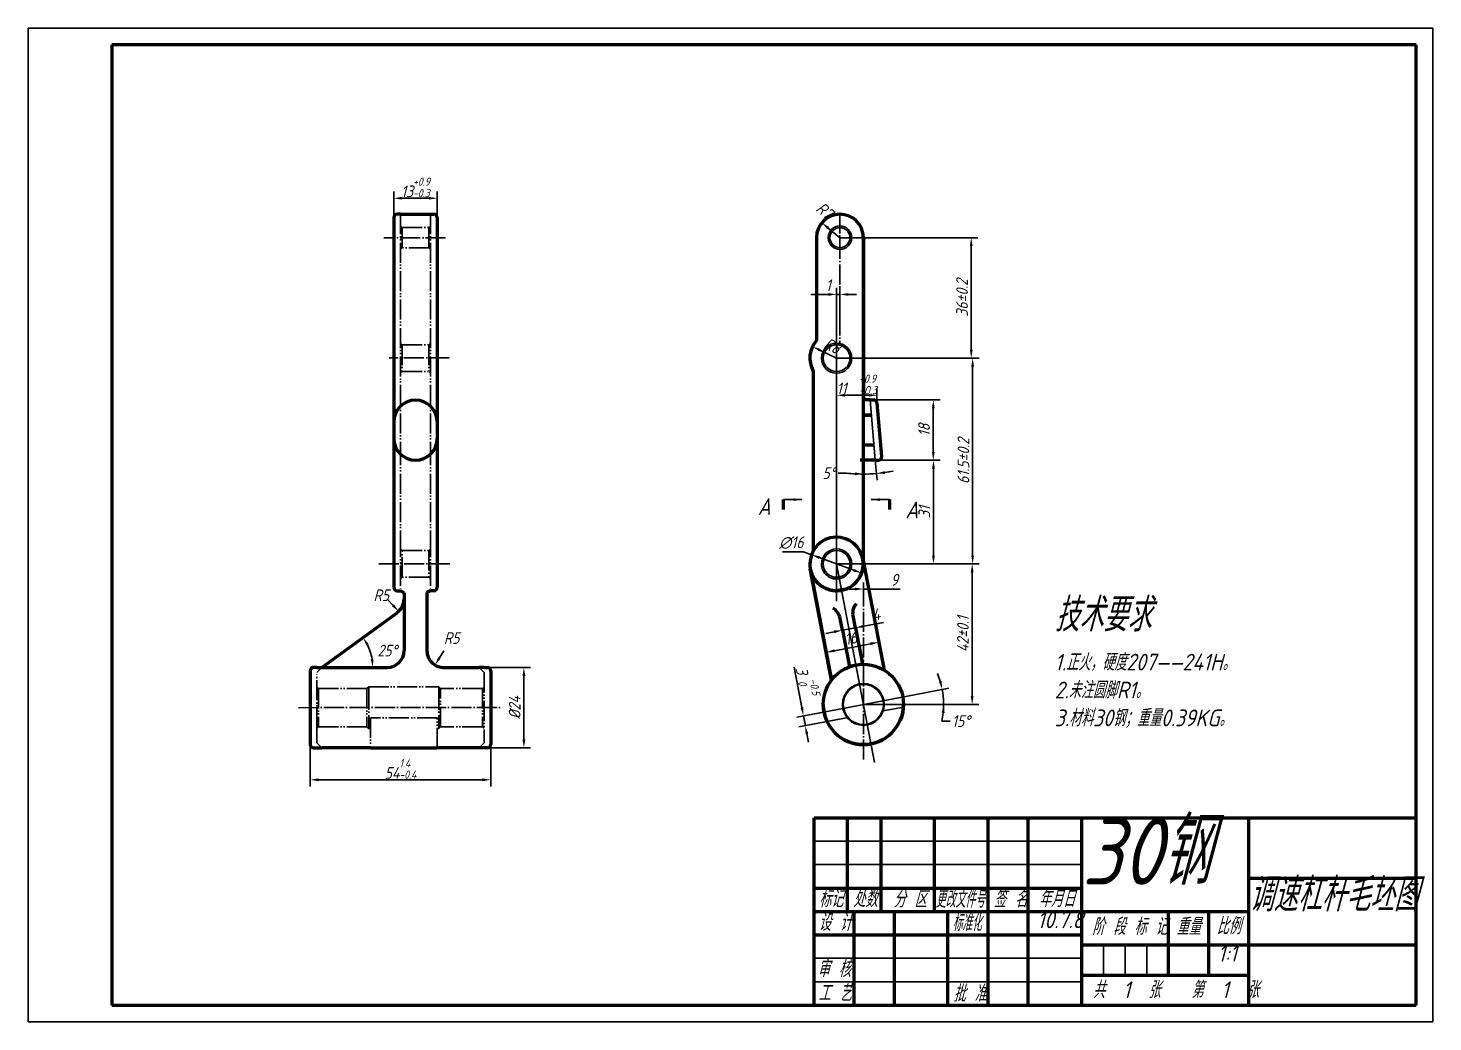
# Model space of a CAD drawing. Header units: millimetres. Extents: x 0 to 856, y 0 to 298.
# Drawn here: x 435.7 to 855.7, y 0.6 to 297.6 of the extents above; entities that cross this region are included whole.
import ezdxf
from ezdxf.enums import TextEntityAlignment as Align

# ---------------------------------------------------------------- set-up
doc = ezdxf.new("R2010")
doc.units = ezdxf.units.MM
doc.linetypes.add('双点画线-25', pattern=[8.5, 6, -0.75, 0.125, -0.75, 0.125, -0.75])
doc.linetypes.add('点画线-25', pattern=[7.625, 6, -0.75, 0.125, -0.75])
for name, color, linetype, lineweight in [('图框标题栏-文字', 4, 'Continuous', 25), ('图框标题栏-粗实线', 7, 'Continuous', 50), ('图框标题栏-细实线', 3, 'Continuous', 25), ('尺寸', 2, 'Continuous', 25), ('文字及注释', 4, 'Continuous', 25), ('粗实线', 7, 'Continuous', 50), ('细双点画线', 6, '双点画线-25', 25), ('细实线', 3, 'Continuous', 25), ('细点画线', 1, '点画线-25', 25)]:
    doc.layers.add(name, color=color, linetype=linetype, lineweight=lineweight)
doc.styles.add('工程字体', font='gbeitc.shx', dxfattribs={"bigfont": 'gbcbig.shx'})
doc.dimstyles.new('国标', dxfattribs={"dimtxt": 3.5, "dimasz": 2.5, "dimexe": 2, "dimexo": 0, "dimgap": 1, "dimtad": 1, "dimdec": 3, "dimdsep": 46, "dimtxsty": '工程字体', "dimcen": 2.5, "dimclrd": 256, "dimclre": 256, "dimclrt": 256, "dimazin": 2, "dimtm": 1e-09, "dimtfac": 0.7, "dimtdec": 3, "dimtmove": 0, "dimatfit": 2, "dimfxl": 2, "dimlwd": -1, "dimlwe": -1, "dimarcsym": 0})
doc.dimstyles.new('国标$2', dxfattribs={"dimtxt": 3.5, "dimasz": 2.5, "dimexe": 2, "dimexo": 0, "dimgap": 1, "dimtad": 0, "dimtih": 1, "dimtoh": 1, "dimdec": 3, "dimdsep": 46, "dimtxsty": '工程字体', "dimcen": 2.5, "dimclrd": 256, "dimclre": 256, "dimclrt": 256, "dimazin": 2, "dimtm": 1e-09, "dimtfac": 0.7, "dimtdec": 3, "dimtmove": 0, "dimatfit": 2, "dimfxl": 2, "dimlwd": -1, "dimlwe": -1, "dimarcsym": 0})
doc.dimstyles.new('国标$3', dxfattribs={"dimtxt": 3.5, "dimasz": 2.5, "dimexe": 2, "dimexo": 0, "dimgap": 1, "dimtad": 1, "dimtoh": 1, "dimdec": 3, "dimdsep": 46, "dimtxsty": '工程字体', "dimcen": 2.5, "dimclrd": 256, "dimclre": 256, "dimclrt": 256, "dimazin": 2, "dimtm": 1e-09, "dimtfac": 0.7, "dimtdec": 3, "dimtmove": 0, "dimatfit": 2, "dimfxl": 2, "dimlwd": -1, "dimlwe": -1, "dimarcsym": 0})
doc.dimstyles.new('国标$4', dxfattribs={"dimtxt": 3.5, "dimasz": 2.5, "dimexe": 2, "dimexo": 0, "dimgap": 1, "dimtad": 1, "dimtoh": 1, "dimdec": 3, "dimdsep": 46, "dimtxsty": '工程字体', "dimcen": 2.5, "dimclrd": 256, "dimclre": 256, "dimclrt": 256, "dimazin": 2, "dimtm": 1e-09, "dimtfac": 0.7, "dimtdec": 3, "dimtmove": 0, "dimatfit": 2, "dimfxl": 2, "dimlwd": -1, "dimlwe": -1, "dimarcsym": 0})

# ---------------------------------------------------------------- blocks, each defined once
blk = doc.blocks.new('*D52')
at = {"layer": 'Defpoints', "color": 0}
for p in [(557.98, 246.73), (544.98, 240.94), (557.98, 240.94)]:
    blk.add_point(p, dxfattribs=at)
at = {"layer": '尺寸'}
for p, q in [((544.98, 240.94), (544.98, 248.73)), ((557.98, 240.94), (557.98, 248.73)), ((547.48, 246.73), (555.48, 246.73))]:
    blk.add_line(p, q, dxfattribs=at)
for points in [[(547.48, 247.15), (547.48, 246.32), (544.98, 246.73)], [(555.48, 247.15), (555.48, 246.32), (557.98, 246.73)]]:
    blk.add_solid(points, dxfattribs=at)
at = {"layer": '尺寸', "insert": (551.48, 249.98), "char_height": 3.5, "attachment_point": 5, "style": '工程字体'}
blk.add_mtext('13{\\H0.7x;\\S+0.9^ -0.3;}', dxfattribs=at)
blk = doc.blocks.new('*D53')
at = {"layer": 'Defpoints', "color": 0}
for p in [(677.37, 198.93), (718.04, 198.93), (677.37, 137.44)]:
    blk.add_point(p, dxfattribs=at)
at = {"layer": '尺寸'}
for p, q in [((677.37, 198.93), (720.04, 198.93)), ((718.04, 139.94), (718.04, 196.43)), ((677.37, 137.44), (720.04, 137.44))]:
    blk.add_line(p, q, dxfattribs=at)
for points in [[(717.63, 196.43), (718.46, 196.43), (718.04, 198.93)], [(717.63, 139.94), (718.46, 139.94), (718.04, 137.44)]]:
    blk.add_solid(points, dxfattribs=at)
at = {"layer": '尺寸', "insert": (715.29, 168.19), "char_height": 3.5, "attachment_point": 5, "rotation": 90, "style": '工程字体'}
blk.add_mtext('61.5%%P0.2', dxfattribs=at)
blk = doc.blocks.new('*D54')
at = {"layer": 'Defpoints', "color": 0}
for p in [(677.37, 137.44), (717.9, 137.44), (685.37, 95.44)]:
    blk.add_point(p, dxfattribs=at)
at = {"layer": '尺寸'}
for p, q in [((677.37, 137.44), (719.9, 137.44)), ((717.9, 97.94), (717.9, 134.94)), ((685.37, 95.44), (719.9, 95.44))]:
    blk.add_line(p, q, dxfattribs=at)
for points in [[(717.48, 134.94), (718.31, 134.94), (717.9, 137.44)], [(717.48, 97.94), (718.31, 97.94), (717.9, 95.44)]]:
    blk.add_solid(points, dxfattribs=at)
at = {"layer": '尺寸', "insert": (715.15, 116.44), "char_height": 3.5, "attachment_point": 5, "rotation": 90, "style": '工程字体'}
blk.add_mtext('42%%P0.1', dxfattribs=at)
blk = doc.blocks.new('*D55')
at = {"layer": 'Defpoints', "color": 0}
for p in [(679.11, 117.62), (683.04, 118.37), (683.04, 118.37)]:
    blk.add_point(p, dxfattribs=at)
at = {"layer": '尺寸'}
for p, q in [((679.11, 117.62), (678.74, 119.59)), ((679.11, 117.62), (683.04, 118.37)), ((683.04, 118.37), (682.67, 120.34)), ((685.5, 118.84), (691.35, 119.95)), ((676.65, 117.15), (674.2, 116.69))]:
    blk.add_line(p, q, dxfattribs=at)
for points in [[(676.58, 117.56), (676.73, 116.75), (679.11, 117.62)], [(685.42, 119.25), (685.57, 118.43), (683.04, 118.37)]]:
    blk.add_solid(points, dxfattribs=at)
at = {"layer": '尺寸', "insert": (689.14, 122.33), "char_height": 3.5, "attachment_point": 5, "rotation": 10.7833, "style": '工程字体'}
blk.add_mtext('4', dxfattribs=at)
blk = doc.blocks.new('*D56')
at = {"layer": 'Defpoints', "color": 0}
for p in [(670.16, 202.39), (677.37, 198.93)]:
    blk.add_point(p, dxfattribs=at)
at = {"layer": '尺寸'}
blk.add_line((677.37, 198.93), (672.41, 201.31), dxfattribs=at)
blk.add_solid([(672.59, 201.68), (672.23, 200.93), (670.16, 202.39)], dxfattribs=at)
at = {"layer": '尺寸', "insert": (676.08, 202.6), "char_height": 3.5, "attachment_point": 5, "rotation": 334.3964, "style": '工程字体'}
blk.add_mtext('R8', dxfattribs=at)
blk = doc.blocks.new('*D57')
at = {"layer": 'Defpoints', "color": 0}
for p in [(685.37, 186.44), (687.37, 186.44), (685.37, 172.94), (688.95, 168.44), (687.99, 164.38)]:
    blk.add_point(p, dxfattribs=at)
at = {"layer": '尺寸'}
for p, q in [((685.37, 172.94), (685.37, 162.3)), ((688.95, 168.44), (689.47, 162.48)), ((680.38, 164.58), (677.88, 164.58))]:
    blk.add_line(p, q, dxfattribs=at)
for start, end in [(263.631, 270), (263.6335, 266.8167), (270, 275), (278.1833, 281.3665)]:
    blk.add_arc((685.37, 209.3), 45, start, end, dxfattribs=at)
for points in [[(682.88, 164.79), (682.86, 163.95), (685.37, 164.3)], [(691.83, 164.34), (691.73, 165.17), (689.29, 164.47)]]:
    blk.add_solid(points, dxfattribs=at)
at = {"layer": '尺寸', "insert": (675.09, 164.58), "char_height": 3.5, "attachment_point": 5, "style": '工程字体'}
blk.add_mtext('5°', dxfattribs=at)
blk = doc.blocks.new('*D58')
at = {"layer": 'Defpoints', "color": 0}
for p in [(669.86, 140.19), (684.88, 134.69)]:
    blk.add_point(p, dxfattribs=at)
at = {"layer": '尺寸'}
for p, q in [((667.51, 141.05), (661.19, 141.05)), ((669.86, 140.19), (667.51, 141.05)), ((682.54, 135.55), (672.21, 139.34))]:
    blk.add_line(p, q, dxfattribs=at)
for points in [[(672.35, 139.73), (672.06, 138.94), (669.86, 140.19)], [(682.68, 135.94), (682.39, 135.16), (684.88, 134.69)]]:
    blk.add_solid(points, dxfattribs=at)
at = {"layer": '尺寸', "insert": (663.85, 143.8), "char_height": 3.5, "attachment_point": 5, "style": '工程字体'}
blk.add_mtext('∅16', dxfattribs=at)
blk = doc.blocks.new('*D59')
at = {"layer": 'Defpoints', "color": 0}
for p in [(677.37, 126.31), (685.37, 129.94), (685.37, 126.31)]:
    blk.add_point(p, dxfattribs=at)
at = {"layer": '尺寸'}
for p, q in [((677.37, 126.31), (677.37, 131.94)), ((685.37, 126.31), (685.37, 131.94)), ((679.87, 129.94), (682.87, 129.94)), ((685.37, 129.94), (696.37, 129.94))]:
    blk.add_line(p, q, dxfattribs=at)
for points in [[(679.87, 130.36), (679.87, 129.52), (677.37, 129.94)], [(682.87, 130.36), (682.87, 129.52), (685.37, 129.94)]]:
    blk.add_solid(points, dxfattribs=at)
at = {"layer": '尺寸', "insert": (694.65, 132.69), "char_height": 3.5, "attachment_point": 5, "style": '工程字体'}
blk.add_mtext('9', dxfattribs=at)
blk = doc.blocks.new('*D60')
at = {"layer": 'Defpoints', "color": 0}
for p in [(701.16, 98.45), (709.18, 98.45), (670.83, 92.67), (685.37, 95.44), (704.93, 95.44)]:
    blk.add_point(p, dxfattribs=at)
at = {"layer": '尺寸'}
for p, q in [((701.16, 98.45), (710.91, 100.31)), ((704.93, 95.44), (711.37, 95.44)), ((708.85, 90.47), (711.35, 90.47))]:
    blk.add_line(p, q, dxfattribs=at)
for start, end in [(16.7544, 22.7255), (0, 10.7833), (348.0415, 0), (348.0578, 354.0289)]:
    blk.add_arc((685.37, 95.44), 24, start, end, dxfattribs=at)
for points in [[(708.76, 102.46), (707.95, 102.26), (708.95, 99.93)], [(708.82, 92.97), (709.66, 92.93), (709.37, 95.44)]]:
    blk.add_solid(points, dxfattribs=at)
at = {"layer": '尺寸', "insert": (714.54, 90.47), "char_height": 3.5, "attachment_point": 5, "style": '工程字体'}
blk.add_mtext('15%%D', dxfattribs=at)
blk = doc.blocks.new('*D61')
at = {"layer": 'Defpoints', "color": 0}
for p in [(677.11, 93.87), (667.47, 92.03), (677.67, 90.92)]:
    blk.add_point(p, dxfattribs=at)
at = {"layer": '尺寸'}
for p, q in [((667, 94.49), (664.7, 106.55)), ((677.11, 93.87), (665.5, 91.66)), ((677.67, 90.92), (666.07, 88.71)), ((668.03, 89.09), (667.47, 92.03)), ((668.5, 86.63), (668.97, 84.18))]:
    blk.add_line(p, q, dxfattribs=at)
for points in [[(667.41, 94.57), (666.59, 94.41), (667.47, 92.03)], [(668.91, 86.71), (668.09, 86.55), (668.03, 89.09)]]:
    blk.add_solid(points, dxfattribs=at)
at = {"layer": '尺寸', "insert": (668.81, 102.36), "char_height": 3.5, "attachment_point": 5, "rotation": 280.7833, "style": '工程字体'}
blk.add_mtext('3 {\\H0.7x;\\S-0.5^ 0;}', dxfattribs=at)
blk = doc.blocks.new('*D62')
at = {"layer": 'Defpoints', "color": 0}
for p in [(688.39, 122.33), (672.68, 119.34), (689.98, 114.03)]:
    blk.add_point(p, dxfattribs=at)
at = {"layer": '尺寸'}
for p, q in [((688.39, 122.33), (690.35, 112.06)), ((672.68, 119.34), (674.63, 109.07)), ((676.71, 111.5), (687.52, 113.56))]:
    blk.add_line(p, q, dxfattribs=at)
for points in [[(687.44, 113.97), (687.6, 113.15), (689.98, 114.03)], [(676.64, 111.91), (676.79, 111.09), (674.26, 111.04)]]:
    blk.add_solid(points, dxfattribs=at)
at = {"layer": '尺寸', "insert": (681.6, 115.23), "char_height": 3.5, "attachment_point": 5, "rotation": 10.7833, "style": '工程字体'}
blk.add_mtext('16', dxfattribs=at)
blk = doc.blocks.new('*D63')
at = {"layer": 'Defpoints', "color": 0}
for p in [(689.45, 187.84), (689.45, 185.53), (677.37, 169.42)]:
    blk.add_point(p, dxfattribs=at)
at = {"layer": '尺寸'}
for p, q in [((677.37, 169.42), (677.37, 189.84)), ((689.45, 185.53), (689.45, 189.84)), ((679.87, 187.84), (686.95, 187.84))]:
    blk.add_line(p, q, dxfattribs=at)
for points in [[(679.87, 188.26), (679.87, 187.42), (677.37, 187.84)], [(686.95, 188.26), (686.95, 187.42), (689.45, 187.84)]]:
    blk.add_solid(points, dxfattribs=at)
at = {"layer": '尺寸', "insert": (683.41, 191.09), "char_height": 3.5, "attachment_point": 5, "style": '工程字体'}
blk.add_mtext('11  {\\H0.7x;\\S+0.9^ -O.3;}', dxfattribs=at)
blk = doc.blocks.new('*D64')
at = {"layer": 'Defpoints', "color": 0}
for p in [(571.98, 106.49), (571.98, 82.49), (583.88, 82.49)]:
    blk.add_point(p, dxfattribs=at)
at = {"layer": '尺寸'}
for p, q in [((571.98, 106.49), (585.88, 106.49)), ((583.88, 103.99), (583.88, 84.99)), ((571.98, 82.49), (585.88, 82.49))]:
    blk.add_line(p, q, dxfattribs=at)
for points in [[(583.47, 103.99), (584.3, 103.99), (583.88, 106.49)], [(583.47, 84.99), (584.3, 84.99), (583.88, 82.49)]]:
    blk.add_solid(points, dxfattribs=at)
at = {"layer": '尺寸', "insert": (581.13, 94.49), "char_height": 3.5, "attachment_point": 5, "rotation": 90, "style": '工程字体'}
blk.add_mtext('%%C24', dxfattribs=at)
blk = doc.blocks.new('*D65')
at = {"layer": 'Defpoints', "color": 0}
for p in [(573.98, 85.99), (519.98, 83.49), (573.98, 72.92)]:
    blk.add_point(p, dxfattribs=at)
at = {"layer": '尺寸'}
for p, q in [((573.98, 85.99), (573.98, 70.92)), ((519.98, 83.49), (519.98, 70.92)), ((522.48, 72.92), (571.48, 72.92))]:
    blk.add_line(p, q, dxfattribs=at)
for points in [[(522.48, 73.34), (522.48, 72.5), (519.98, 72.92)], [(571.48, 73.34), (571.48, 72.5), (573.98, 72.92)]]:
    blk.add_solid(points, dxfattribs=at)
at = {"layer": '尺寸', "insert": (546.98, 76.17), "char_height": 3.5, "attachment_point": 5, "style": '工程字体'}
blk.add_mtext('54{\\H0.7x;\\S1.4^ -0.4;}', dxfattribs=at)
blk = doc.blocks.new('*D51')
at = {"layer": 'Defpoints', "color": 0}
for p in [(689.86, 168.44), (677.37, 137.44), (706.34, 137.44)]:
    blk.add_point(p, dxfattribs=at)
at = {"layer": '尺寸'}
for p, q in [((689.86, 168.44), (708.34, 168.44)), ((706.34, 165.94), (706.34, 139.94)), ((677.37, 137.44), (708.34, 137.44))]:
    blk.add_line(p, q, dxfattribs=at)
for points in [[(705.92, 165.94), (706.75, 165.94), (706.34, 168.44)], [(705.92, 139.94), (706.75, 139.94), (706.34, 137.44)]]:
    blk.add_solid(points, dxfattribs=at)
at = {"layer": '尺寸', "insert": (703.59, 152.94), "char_height": 3.5, "attachment_point": 5, "rotation": 90, "style": '工程字体'}
blk.add_mtext('31', dxfattribs=at)
blk = doc.blocks.new('*D66')
at = {"layer": 'Defpoints', "color": 0}
for p in [(687.37, 186.44), (686.66, 168.44), (706.29, 168.44)]:
    blk.add_point(p, dxfattribs=at)
at = {"layer": '尺寸'}
for p, q in [((687.37, 186.44), (708.29, 186.44)), ((706.29, 183.94), (706.29, 170.94)), ((686.66, 168.44), (708.29, 168.44))]:
    blk.add_line(p, q, dxfattribs=at)
for points in [[(705.87, 183.94), (706.7, 183.94), (706.29, 186.44)], [(705.87, 170.94), (706.7, 170.94), (706.29, 168.44)]]:
    blk.add_solid(points, dxfattribs=at)
at = {"layer": '尺寸', "insert": (703.54, 177.44), "char_height": 3.5, "attachment_point": 5, "rotation": 90, "style": '工程字体'}
blk.add_mtext('18', dxfattribs=at)
blk = doc.blocks.new('剖切符号-上')
at = {"layer": '粗实线'}
blk.add_line((0, 0), (0, 3), dxfattribs=at)
at = {"layer": '细实线'}
blk.add_leader([(5.52, 3), (0, 3)], dimstyle='国标', override={"dimgap": 1, "dimtad": 0}, dxfattribs=at)

msp = doc.modelspace()

# ---------------------------------------------------------------- linework, layer by layer
at = {"layer": '图框标题栏-粗实线'}
for p, q in [((850.6528, 292.5745), (460.6528, 292.5745)), ((460.6528, 292.5745), (460.6528, 5.5745)), ((850.6528, 5.5745), (850.6528, 292.5745)), ((670.6528, 61.5745), (850.6528, 61.5745)), ((670.6528, 5.5745), (670.6528, 61.5745)), ((680.6528, 33.5745), (680.6528, 61.5745)), ((690.6528, 33.5745), (690.6528, 61.5745)), ((706.6528, 33.5745), (706.6528, 61.5745)), ((722.6528, 5.5745), (722.6528, 61.5745)), ((734.6528, 5.5745), (734.6528, 61.5745)), ((750.6528, 5.5745), (750.6528, 61.5745)), ((800.6528, 5.5745), (800.6528, 61.5745)), ((850.6528, 5.5745), (850.6528, 61.5745)), ((800.6528, 43.5745), (850.6528, 43.5745)), ((670.6528, 40.5745), (750.6528, 40.5745)), ((670.6528, 33.5745), (800.6528, 33.5745)), ((682.6528, 5.5745), (682.6528, 33.5745)), ((694.6528, 5.5745), (694.6528, 33.5745)), ((710.6528, 5.5745), (710.6528, 33.5745)), ((776.6528, 14.5745), (776.6528, 33.5745)), ((788.6528, 14.5745), (788.6528, 33.5745)), ((670.6528, 26.5745), (750.6528, 26.5745)), ((750.6528, 23.5745), (850.6528, 23.5745)), ((750.6528, 14.5745), (800.6528, 14.5745)), ((460.6528, 5.5745), (850.6528, 5.5745))]:
    msp.add_line(p, q, dxfattribs=at)
at = {"layer": '图框标题栏-细实线'}
for p, q in [((855.6528, 297.5745), (435.6528, 297.5745)), ((435.6528, 297.5745), (435.6528, 0.5745)), ((855.6528, 0.5745), (855.6528, 297.5745)), ((670.6528, 54.5745), (750.6528, 54.5745)), ((670.6528, 47.5745), (750.6528, 47.5745)), ((757.1528, 14.5745), (757.1528, 23.5745)), ((763.6528, 14.5745), (763.6528, 23.5745)), ((770.1528, 14.5745), (770.1528, 23.5745)), ((670.6528, 19.5745), (750.6528, 19.5745)), ((670.6528, 12.5745), (750.6528, 12.5745)), ((435.6528, 0.5745), (855.6528, 0.5745))]:
    msp.add_line(p, q, dxfattribs=at)
at = {"layer": '尺寸'}
for p, q in [((678.3716, 234.9438), (674.8955, 237.8015)), ((678.3716, 234.9438), (719.624, 234.9438)), ((717.624, 201.4288), (717.624, 232.4438)), ((677.3716, 212.531), (677.3716, 219.9738)), ((678.3716, 209.3818), (678.3716, 219.9738)), ((674.8716, 217.9738), (669.6424, 217.9738)), ((678.3716, 217.9738), (677.3716, 217.9738)), ((680.8716, 217.9738), (683.3716, 217.9738)), ((677.3716, 198.9288), (719.624, 198.9288)), ((542.9769, 126.9546), (544.7369, 125.0862)), ((559.9151, 111.4883), (558.6108, 109.3473))]:
    msp.add_line(p, q, dxfattribs=at)
msp.add_arc((523.5336, 106.5275), 15.1593, 9.459664, 26.552379, dxfattribs=at)
for points in [[(675.1601, 238.1234), (674.6309, 237.4797), (672.9643, 239.3891)], [(717.2073, 232.4438), (718.0407, 232.4438), (717.624, 234.9438)], [(674.8716, 218.3905), (674.8716, 217.5571), (677.3716, 217.9738)], [(680.8716, 218.3905), (680.8716, 217.5571), (678.3716, 217.9738)], [(717.2073, 201.4288), (718.0407, 201.4288), (717.624, 198.9288)], [(545.0402, 125.3719), (544.4336, 124.8005), (546.4512, 123.2665)], [(536.7379, 113.0876), (537.4501, 113.5203), (535.7959, 115.4405)], [(558.255, 109.5641), (558.9667, 109.1305), (557.3102, 107.2122)], [(538.9021, 109.0533), (538.0716, 108.9846), (538.693, 106.5275)]]:
    msp.add_solid(points, dxfattribs=at)
at = {"layer": '粗实线'}
for p, q in [((544.9757, 240.9438), (544.9757, 130.4388)), ((546.9757, 241.9438), (545.9757, 241.9438)), ((546.9757, 241.9438), (555.9757, 241.9438)), ((555.9757, 241.9438), (556.9757, 241.9438)), ((557.9757, 240.9438), (557.9757, 130.4388)), ((687.374, 186.4438), (688.4575, 186.4438)), ((690.8514, 169.5314), (689.4537, 185.5308)), ((688.9463, 168.4443), (689.8552, 168.4443)), ((545.9757, 129.4388), (546.9757, 129.4388)), ((546.9757, 129.4388), (548.0433, 128.8225)), ((548.0433, 128.8225), (548.0433, 111.5275)), ((555.9757, 129.4388), (554.9081, 128.9388)), ((554.9081, 128.9388), (554.9081, 111.4854)), ((556.9757, 129.4388), (555.9757, 129.4388)), ((523.4757, 106.4854), (545.9822, 122.8446)), ((683.0402, 118.3708), (682.2685, 122.4223)), ((679.1108, 117.6224), (678.3391, 121.6739)), ((519.9757, 106.5275), (519.9757, 106.5275)), ((519.9757, 105.5275), (519.9757, 83.4854)), ((521.9757, 106.5275), (520.9757, 106.5275)), ((521.9757, 106.5275), (523.5336, 106.5275)), ((523.4757, 106.5275), (543.0433, 106.5275)), ((560.1178, 106.4854), (570.4757, 106.4854)), ((571.9757, 106.4854), (570.4757, 106.4854)), ((571.9757, 106.4854), (572.9757, 106.4854)), ((573.9757, 105.4854), (573.9757, 83.4854)), ((520.9757, 82.4854), (523.4757, 82.4854)), ((537.9757, 82.4854), (523.4757, 82.4854)), ((537.9757, 82.4854), (557.9757, 82.4854)), ((570.4757, 82.4854), (557.9757, 82.4854)), ((572.9757, 82.4854), (570.4757, 82.4854))]:
    msp.add_line(p, q, dxfattribs=at)
at = {"layer": '粗实线', "linetype": 'Continuous'}
for p, q in [((671.3716, 234.9438), (671.3716, 204.2203)), ((671.3716, 234.9438), (671.3716, 204.2203)), ((681.8716, 234.9438), (681.3716, 234.9438)), ((685.3716, 234.9438), (685.3716, 186.4438)), ((685.3716, 181.9438), (685.3716, 234.9438)), ((681.8716, 198.9288), (681.3716, 198.9288)), ((670.3716, 195.0558), (670.3716, 141.3168)), ((670.3716, 195.0558), (670.3716, 172.9438)), ((685.3716, 172.9438), (685.3716, 186.4438)), ((687.374, 186.4438), (685.3716, 186.4438)), ((685.3716, 181.9438), (685.3716, 181.8973)), ((685.3716, 181.9438), (687.7653, 181.9438)), ((685.3716, 181.9438), (687.7653, 181.9438)), ((685.3716, 137.4438), (685.3716, 181.8973)), ((687.7694, 181.8973), (685.3716, 181.8973)), ((688.5527, 172.9438), (685.3716, 172.9438)), ((688.9442, 168.4438), (684.3716, 168.4438)), ((685.2303, 138.9406), (691.5562, 105.7269)), ((685.2303, 138.9406), (691.5562, 105.7269)), ((669.5129, 135.947), (675.8387, 102.7334)), ((675.8387, 102.7334), (669.5129, 135.947)), ((681.8716, 137.4438), (681.3716, 137.4438)), ((679.1108, 117.6224), (681.1924, 106.6928)), ((683.0402, 118.3708), (685.1218, 107.4412)), ((681.161, 106.8577), (685.0904, 107.6061)), ((691.9554, 103.6305), (691.9572, 103.6212))]:
    msp.add_line(p, q, dxfattribs=at)
msp.add_circle((685.3709, 95.4438), 12, dxfattribs=at)
at = {"layer": '粗实线'}
for centre, radius, start, end in [((545.9757, 240.9438), 1, 90, 180), ((556.9757, 240.9438), 1, 0, 90), ((551.4757, 179.9064), 6.5, 0, 180), ((688.4575, 185.4438), 1, 4.992524, 90), ((551.4757, 174.9235), 6.5, 180, 0), ((689.8552, 169.4443), 1, 270, 4.992524), ((545.9757, 130.4388), 1, 180, 270), ((556.9757, 130.4388), 1, 270, 0), ((542.9769, 126.9546), 5.0668, 306.380433, 359.277632), ((543.0433, 111.5275), 5, 270, 0), ((559.9151, 111.4883), 5.007, 180.033747, 272.319839), ((520.9757, 105.5275), 1, 90, 180), ((572.9757, 105.4854), 1, 0, 90), ((520.9757, 83.4854), 1, 180, 270), ((572.9757, 83.4854), 1, 270, 0)]:
    msp.add_arc(centre, radius, start, end, dxfattribs=at)
at = {"layer": '粗实线', "linetype": 'Continuous'}
for centre, radius, start, end in [((678.3716, 234.9438), 7, 0, 180), ((678.3716, 234.9438), 7, 0, 180), ((677.3716, 198.9288), 8, 138.590378, 208.955024), ((677.3716, 198.9288), 8, 138.590378, 208.955024), ((677.3716, 137.4438), 8, 190.7859, 180), ((677.3716, 137.4438), 8, 190.783333, 10.783333), ((677.3716, 137.4438), 8, 180, 190.7859), ((685.3709, 95.4438), 12, 180, 0)]:
    msp.add_arc(centre, radius, start, end, dxfattribs=at)
at = {"layer": '粗实线', "linetype": 'Continuous', "start_tangent": (0.19658916, -0.98048595), "end_tangent": (-0.18145054, 0.98340007)}
msp.add_spline([(669.5129, 135.947), (670.0654, 134.1425), (670.9366, 132.6508), (672.1349, 131.3879), (673.7105, 130.3232), (675.3646, 129.6746), (677.0578, 129.4333), (678.8782, 129.587), (680.6667, 130.1349), (682.1548, 131.0014), (683.4191, 132.1972), (684.4859, 133.7709), (685.1376, 135.4247), (685.3817, 137.1156), (685.2303, 138.9406)], degree=3, dxfattribs=at)
at = {"layer": '粗实线'}
for points in [[(678.3391, 121.6739), (677.2621, 123.4679), (676.2143, 124.2533)], [(682.2687, 122.4214), (682.6119, 124.4855), (683.2981, 125.6008)]]:
    msp.add_spline(points, degree=3, dxfattribs=at)
at = {"layer": '细双点画线'}
for p, q in [((546.9757, 241.9438), (546.9757, 172.9064)), ((555.9757, 241.9438), (555.9757, 172.9064)), ((547.4757, 237.9438), (546.9757, 238.4438)), ((547.4757, 237.9438), (547.4757, 231.9438)), ((547.4757, 237.9438), (555.4757, 237.9438)), ((555.4757, 237.9438), (555.9757, 238.3834)), ((555.4757, 237.9438), (555.4757, 231.9438)), ((546.9757, 231.4438), (547.4757, 231.9438)), ((555.4757, 231.9438), (547.4757, 231.9438)), ((555.4757, 231.9438), (555.9757, 231.4438)), ((546.9757, 203.3903), (547.4814, 202.8846)), ((547.4757, 202.8846), (555.4757, 202.8846)), ((547.4814, 202.8846), (547.4757, 194.9865)), ((555.4757, 202.8846), (555.9757, 203.3903)), ((555.4757, 202.8846), (555.4757, 194.9865)), ((546.9757, 194.4912), (547.474, 194.9895)), ((547.4757, 194.9866), (555.4757, 194.9865)), ((555.9757, 194.4912), (555.4757, 194.9865)), ((546.9757, 172.9064), (546.9757, 145.4388)), ((555.9757, 172.9064), (555.9757, 145.4388)), ((546.9757, 145.4388), (546.9757, 129.4388)), ((555.9757, 145.4388), (555.9757, 129.4388)), ((546.9757, 141.9389), (547.4757, 141.4388)), ((547.4757, 141.4388), (555.4757, 141.4388)), ((547.4757, 133.4388), (547.4757, 141.4388)), ((555.4757, 141.4388), (555.9757, 141.9389)), ((555.4757, 141.4388), (555.4757, 133.4388)), ((546.9757, 132.9388), (547.4757, 133.4388)), ((555.4757, 133.4388), (547.4757, 133.4388)), ((555.4757, 133.4388), (555.9757, 132.9953)), ((521.9757, 104.9854), (523.4757, 106.5275)), ((570.4757, 106.4854), (571.9757, 104.9854)), ((521.9757, 88.2354), (521.9757, 104.9854)), ((571.9757, 104.9854), (571.9757, 83.9854)), ((521.9757, 100.7354), (522.4757, 100.2354)), ((522.4757, 100.2354), (536.9757, 100.2354)), ((522.4757, 100.2354), (522.4757, 88.7354)), ((536.9757, 100.2354), (537.4757, 100.7354)), ((536.9757, 100.2354), (536.9757, 88.7354)), ((537.4757, 100.7354), (537.4757, 88.2354)), ((537.4757, 100.7354), (558.4757, 100.7354)), ((558.4757, 100.7354), (558.9757, 100.2354)), ((558.4757, 100.7354), (558.4757, 88.2354)), ((558.9757, 88.7354), (558.9757, 100.2354)), ((571.4757, 100.2354), (558.9757, 100.2354)), ((571.4757, 100.2354), (571.9757, 100.7354)), ((571.4757, 100.2354), (571.4757, 88.7906)), ((522.4757, 88.7354), (521.9757, 88.2354)), ((521.9757, 83.9854), (521.9757, 88.2354)), ((522.4757, 88.7354), (536.9757, 88.7354)), ((536.9757, 88.7354), (537.4757, 88.2354)), ((537.4757, 88.2354), (537.9757, 88.2354)), ((537.9757, 91.4854), (537.9757, 82.4854)), ((557.9757, 91.4854), (537.9757, 91.4854)), ((557.9757, 82.4854), (557.9757, 91.4854)), ((558.4757, 88.2354), (557.9757, 88.2354)), ((558.4757, 88.2354), (558.9757, 88.7354)), ((571.4757, 88.7354), (558.9757, 88.7354)), ((571.9757, 88.3418), (571.4757, 88.7354)), ((523.4757, 82.4854), (521.9757, 83.9854)), ((571.9757, 83.9854), (570.4757, 82.4854))]:
    msp.add_line(p, q, dxfattribs=at)
at = {"layer": '细双点画线', "linetype": 'Continuous'}
for p, q in [((688.9463, 168.4443), (687.3716, 186.4432)), ((691.3182, 93.5226), (697.3459, 94.6706)), ((674.5184, 90.3229), (680.8277, 91.5246))]:
    msp.add_line(p, q, dxfattribs=at)
for centre, radius in [((677.3716, 137.4438), 4), ((685.3709, 95.4438), 6.25), ((685.3709, 95.4438), 6)]:
    msp.add_circle(centre, radius, dxfattribs=at)
for centre, radius, start, end in [((678.3716, 234.9438), 3.5, 0, 180), ((678.3716, 234.9438), 3, 0, 180), ((678.3716, 234.9438), 3.5, 180, 0), ((678.3716, 234.9438), 3, 180, 0), ((677.3716, 198.9288), 4.5, 0, 180), ((677.3716, 198.9288), 4, 0, 180), ((677.3716, 198.9288), 4.5, 180, 0), ((677.3716, 198.9288), 4, 180, 0), ((677.3716, 137.4438), 4.5, 0, 180)]:
    msp.add_arc(centre, radius, start, end, dxfattribs=at)
at = {"layer": '细双点画线', "linetype": 'Continuous', "start_tangent": (-0.01015908, -0.9999484), "end_tangent": (-0.0048648, 0.99998817)}
msp.add_spline([(681.8716, 137.4438), (681.7178, 136.2424), (681.2826, 135.1945), (680.5507, 134.2589), (679.5889, 133.5147), (678.5514, 133.0895), (677.3677, 132.9438), (676.1612, 133.0976), (675.1271, 133.5305), (674.1869, 134.2645), (673.4426, 135.2263), (673.0174, 136.2637), (672.8716, 137.4475)], degree=3, dxfattribs=at)
at = {"layer": '细点画线'}
for p, q in [((678.3716, 242.2095), (678.3716, 203.1989)), ((560.4757, 234.9438), (541.9757, 234.9438)), ((561.5845, 199.0304), (543.5874, 199.0304)), ((540.4757, 137.4388), (562.4757, 137.4388)), ((685.3709, 78.9819), (685.3709, 128.1757)), ((516.4757, 94.482), (577.4757, 94.5164)), ((685.3709, 95.4438), (704.9262, 95.4438))]:
    msp.add_line(p, q, dxfattribs=at)
at = {"layer": '细点画线', "linetype": 'Continuous'}
for p, q in [((677.3716, 212.531), (677.3716, 126.3149)), ((677.3716, 137.4438), (688.6679, 78.133)), ((670.8279, 92.674), (701.1635, 98.4516))]:
    msp.add_line(p, q, dxfattribs=at)

# ---------------------------------------------------------------- block references
at = {"layer": '尺寸'}
msp.add_blockref('剖切符号-上', (661.4742, 153.6637), dxfattribs=at)
at = {"layer": '尺寸', "xscale": -1}
msp.add_blockref('剖切符号-上', (693.269, 153.6637), dxfattribs=at)

# ---------------------------------------------------------------- texts
at = {"layer": '图框标题栏-文字', "style": '工程字体'}
for s, p in [('标记', (672.0768, 34.835)), ('处数', (682.2826, 34.852)), ('分 区', (694.3242, 34.7335)), ('签 名', (724.347, 34.7601)), ('年月日', (737.8068, 34.8712)), ('设 计', (672.0193, 27.7781)), ('阶 段 标 记', (753.7295, 26.5598)), ('重量', (778.976, 26.5738)), ('比例', (790.9597, 26.7242)), ('审 核', (671.6431, 13.9509)), ('共  1  张', (753.9818, 7.6993)), ('第  1  张', (783.4134, 7.6993)), ('工 艺', (671.8886, 6.7094)), ('批 准', (712.2502, 6.5878))]:
    msp.add_text(s, height=5, dxfattribs=at).set_placement(p)
for s, width, p, p2 in [('更改文件号', 0.828151, (706.9676, 34.7285), (721.6734, 34.7285)), ('标准化', 0.811288, (712.0685, 27.7094), (720.7034, 27.7094))]:
    msp.add_text(s, height=5, dxfattribs=dict(at, width=width)).set_placement(p, p2, align=Align.FIT)
at = {"layer": '尺寸', "char_height": 3.5, "attachment_point": 5, "style": '工程字体'}
for s, insert, rotation in [('R7', (673.8005, 243.0763), 320.576419), ('36%%P0.2', (714.874, 216.9363), 90)]:
    msp.add_mtext(s, dxfattribs=dict(at, insert=insert, rotation=rotation))
for s, insert in [('1', (674.8716, 220.7238)), ('R5', (541.2403, 128.0804)), ('R5', (562.2804, 115.2876)), ('25°', (543.0433, 111.5275))]:
    msp.add_mtext(s, dxfattribs=dict(at, insert=insert))
at = {"layer": '尺寸', "attachment_point": 1, "style": '工程字体'}
for s, insert, char_height, width in [('A', (653.82, 157.0864), 5, 5.438523), ('A', (697.9324, 156.0797), 5, 6.445656), ('技术要求\\P{\\H0.5x;1.正火，硬度207——241H。\\P2.未注圆脚R1。\\P3.材料30钢；重量0.39KG。}', (742.5766, 127.2621), 10, 98.336172)]:
    msp.add_mtext(s, dxfattribs=dict(at, insert=insert, char_height=char_height, width=width))
at = {"layer": '文字及注释', "attachment_point": 1, "style": '工程字体'}
for s, insert, char_height, width in [('调速杠杆毛坯图', (800.6528, 43.5745), 10, 50), (' 10.7.8', (734.6528, 33.5745), 5, 16)]:
    msp.add_mtext(s, dxfattribs=dict(at, insert=insert, char_height=char_height, width=width))
at = {"layer": '细实线', "attachment_point": 1, "style": '工程字体'}
for s, insert, char_height, width in [('30钢', (750.6528, 61.5745), 20, 50), (' 1:1', (788.6528, 23.5745), 5, 12)]:
    msp.add_mtext(s, dxfattribs=dict(at, insert=insert, char_height=char_height, width=width))

# ---------------------------------------------------------------- dimensions: what is measured, and where the dimension line sits
at = {"layer": '尺寸'}
for base, p1, p2, text, picture, middle in [((557.9757, 246.733), (544.9757, 240.9438), (557.9757, 240.9438), '13{\\H0.7x;\\S+0.9^ -0.3;}', '*D52', (551.4757, 249.9789)), ((689.4537, 187.8416), (677.3716, 169.423), (689.4537, 185.5308), '11  {\\H0.7x;\\S+0.9^ -O.3;}', '*D63', (683.4126, 191.0874)), ((573.9757, 72.9195), (519.9757, 83.4854), (573.9757, 85.9854), '<>{\\H0.7x;\\S1.4^ -0.4;}', '*D65', (546.9757, 76.1653))]:
    dim = msp.add_linear_dim(base=base, p1=p1, p2=p2, text=text, dimstyle='国标', dxfattribs=at)
    dim.commit()
    dim.dimension.update_dxf_attribs({"geometry": picture, "text_midpoint": middle})
dim = msp.add_radius_dim(center=(677.3716, 198.9288), mpoint=(670.1571, 202.3859), dimstyle='国标$4', dxfattribs=at)
dim.commit()
dim.dimension.update_dxf_attribs({"geometry": '*D56', "text_midpoint": (676.08, 202.5971)})
for base, p1, p2, text, picture, middle in [((718.0418, 198.9288), (677.3716, 137.4438), (677.3716, 198.9288), '61.5%%P0.2', '*D53', (715.2918, 168.1863)), ((706.2873, 168.4438), (687.3716, 186.4432), (686.6579, 168.4438), '18', '*D66', (703.5373, 177.4435)), ((717.8963, 137.4438), (685.3709, 95.4438), (677.3716, 137.4438), '<>%%P0.1', '*D54', (715.1463, 116.4438)), ((583.8832, 82.4854), (571.9757, 106.4854), (571.9757, 82.4854), '%%C<>', '*D64', (581.1332, 94.4854))]:
    dim = msp.add_linear_dim(base=base, p1=p1, p2=p2, angle=90, text=text, dimstyle='国标', dxfattribs=at)
    dim.commit()
    dim.dimension.update_dxf_attribs({"geometry": picture, "text_midpoint": middle})
dim = msp.add_angular_dim_2l(base=(687.9883, 164.3766), line1=((685.3716, 172.9438), (685.3716, 186.4438)), line2=((688.9463, 168.4443), (687.3716, 186.4432)), dimstyle='国标$2', dxfattribs=at)
dim.commit()
dim.dimension.update_dxf_attribs({"geometry": '*D57', "text_midpoint": (675.0928, 164.5782)})
for base, p1, p2, angle, text, picture, middle, dimtype in [((706.3367, 137.4438), (689.8552, 168.4443), (677.3716, 137.4438), 90, '31', '*D51', (706.3367, 152.9441), 160), ((685.3709, 129.9416), (677.3716, 126.3149), (685.3709, 126.3149), 0, '9', '*D59', (694.6454, 129.9416), 161)]:
    dim = msp.add_linear_dim(base=base, p1=p1, p2=p2, angle=angle, text=text, dimstyle='国标', dxfattribs=at)
    dim.commit()
    dim.dimension.update_dxf_attribs({"geometry": picture, "text_midpoint": middle, "dimtype": dimtype})
dim = msp.add_diameter_dim_2p(p1=(684.8837, 134.6928), p2=(669.8595, 140.1948), dimstyle='国标$3', dxfattribs=at)
dim.commit()
dim.dimension.update_dxf_attribs({"geometry": '*D58', "text_midpoint": (663.8505, 141.0545), "dimtype": 163})
for p1, p2, distance, picture, middle in [((672.6758, 119.3402), (688.3932, 122.3337), -8.4544, '*D62', (681.6018, 115.2333)), ((679.1108, 117.6224), (683.0402, 118.3708), 0, '*D55', (689.136, 122.3313))]:
    dim = msp.add_aligned_dim(p1=p1, p2=p2, distance=distance, dimstyle='国标', dxfattribs=at)
    dim.commit()
    dim.dimension.update_dxf_attribs({"geometry": picture, "text_midpoint": middle})
dim = msp.add_aligned_dim(p1=(677.6731, 90.9238), p2=(677.1118, 93.8708), distance=9.8164, text='<> {\\H0.7x;\\S-0.5^ 0;}', dimstyle='国标', dxfattribs=at)
dim.commit()
dim.dimension.update_dxf_attribs({"geometry": '*D61', "text_midpoint": (668.8068, 102.3569)})
dim = msp.add_angular_dim_2l(base=(709.1818, 98.4471), line1=((685.3709, 95.4438), (704.9262, 95.4438)), line2=((670.8279, 92.674), (701.1635, 98.4516)), text='15%%D', dimstyle='国标$2', dxfattribs=at)
dim.commit()
dim.dimension.update_dxf_attribs({"geometry": '*D60', "text_midpoint": (714.5371, 90.471)})

doc.saveas('drawing.dxf')
